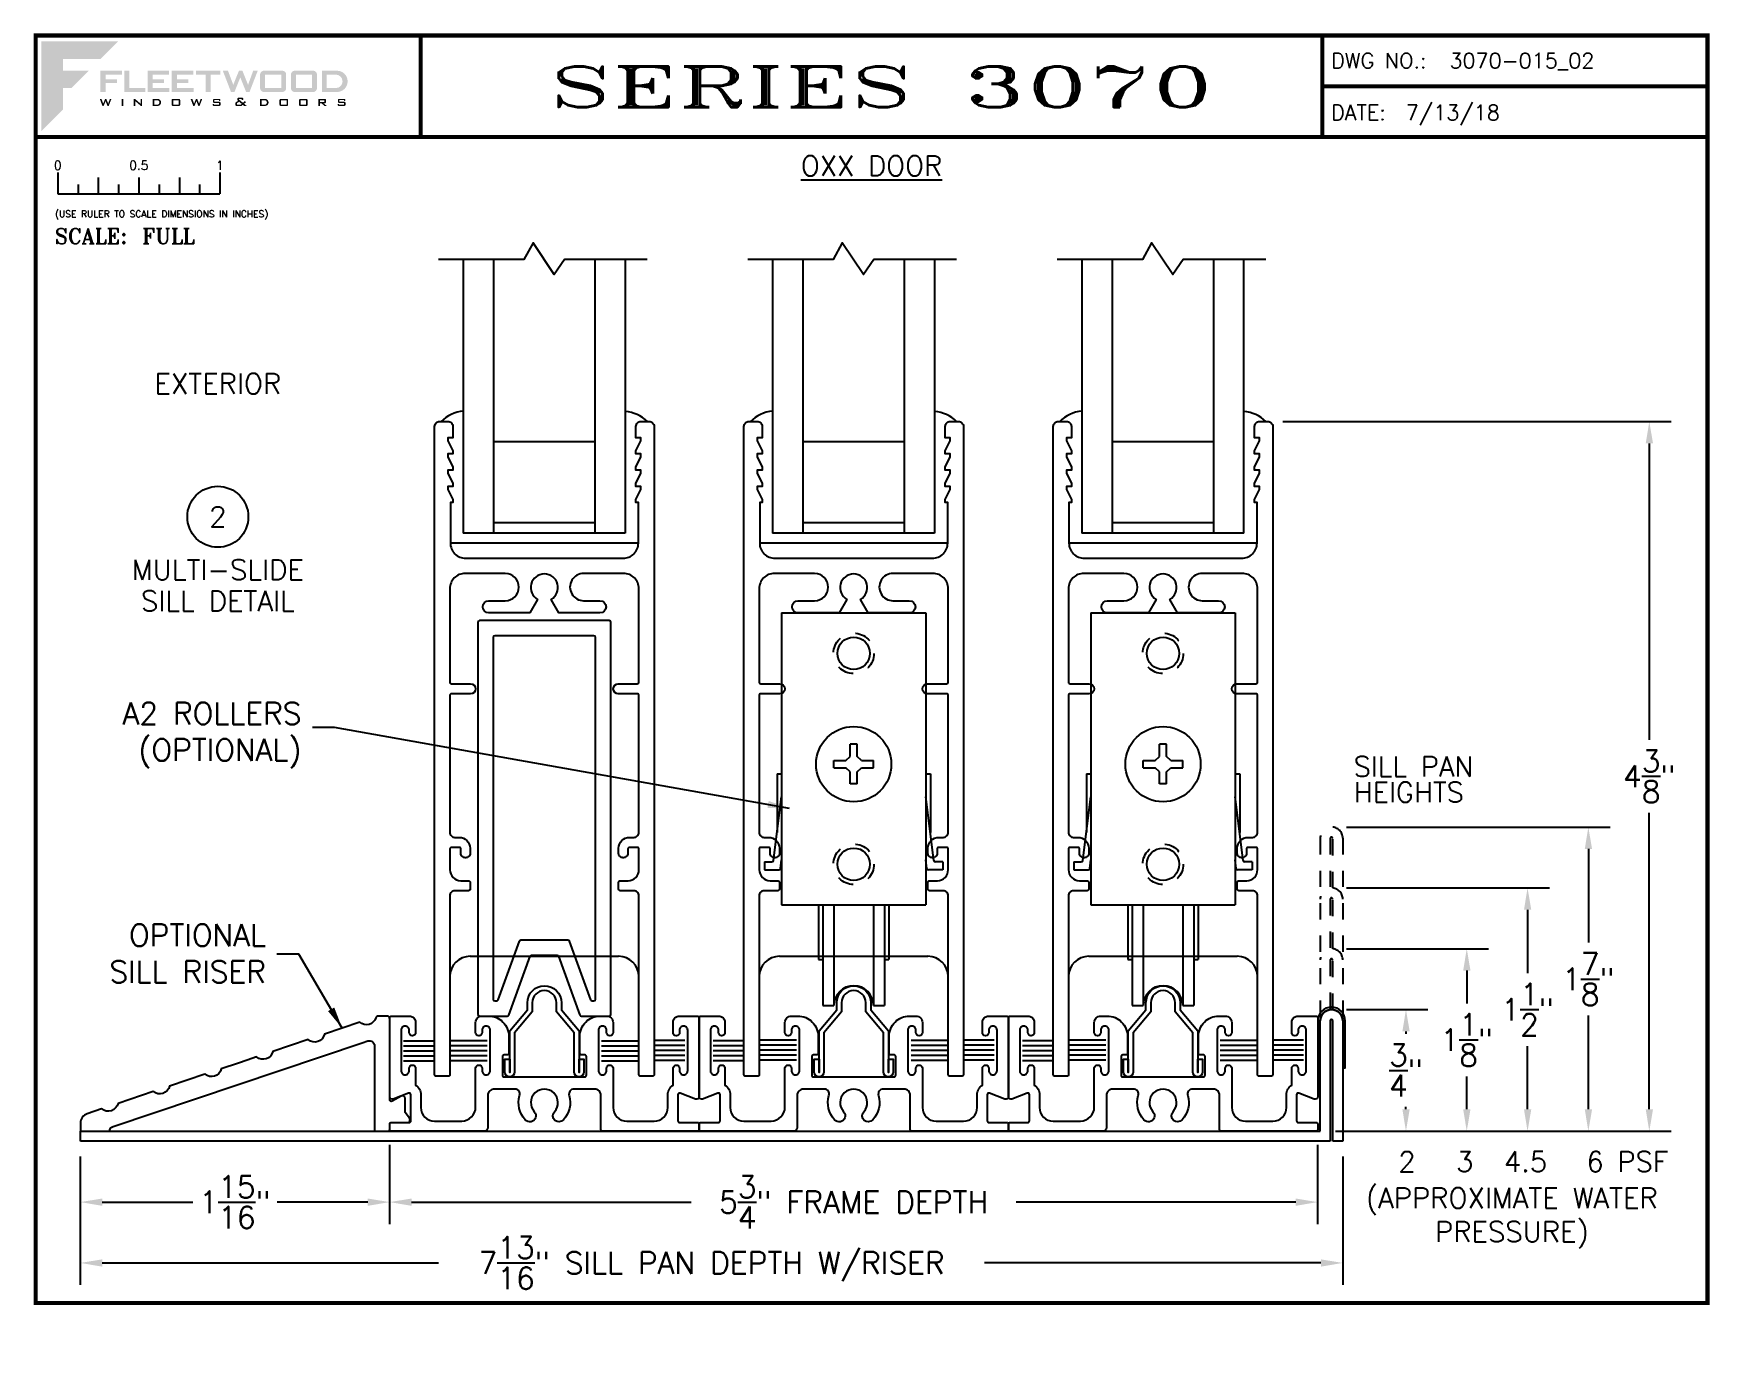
# Paper-space layout 'DETAIL 2' of a CAD drawing. Extents: x 0.1 to 10.5, y -0.2 to 7.9.
# The model-space entities are those that its viewports show. They can reach past a viewport. Long polylines and large blocks are cut down to what shows.
import ezdxf
from ezdxf.enums import TextEntityAlignment as Align

# ---------------------------------------------------------------- set-up
doc = ezdxf.new("R2010")
doc.units = 0
doc.header["$MEASUREMENT"] = 0
doc.linetypes.add('HIDDEN', pattern=[0.075, 0.05, -0.025])
doc.layers.get('0').update_dxf_attribs({"linetype": 'CONTINUOUS'})
doc.layers.get('DEFPOINTS').update_dxf_attribs({"color": 1, "linetype": 'CONTINUOUS'})
for name, color, linetype in [('DIM', 7, 'CONTINUOUS'), ('ELEVATION TEXT', 7, 'CONTINUOUS'), ('FRAME', 1, 'CONTINUOUS'), ('GLASS-VINYL', 7, 'CONTINUOUS'), ('HEM COVER', 4, 'CONTINUOUS'), ('MISC', 7, 'CONTINUOUS'), ('RISER', 7, 'CONTINUOUS'), ('SASH', 5, 'CONTINUOUS'), ('SEAL', 7, 'CONTINUOUS'), ('SILL-PAN', 7, 'CONTINUOUS'), ('TEXT', 7, 'CONTINUOUS'), ('TITLE-BLOCK', 7, 'CONTINUOUS')]:
    doc.layers.add(name, color=color, linetype=linetype)
doc.layers.add('VP', color=40, linetype='CONTINUOUS', plot=False)
doc.layers.get('VP').off()
doc.styles.add('ROMANS', font='romans')
doc.styles.add('ROMANT', font='romant')
doc.styles.add('SIMPLEX-094', font='simplex.shx', dxfattribs={"height": 0.094})
doc.styles.get("Standard").update_dxf_attribs({"font": 'simplex.shx'})
doc.dimstyles.new('FULL SCALE', dxfattribs={"dimscale": 0.75, "dimtxt": 0.18, "dimasz": 0.18, "dimexe": 0.18, "dimexo": 0.125, "dimgap": 0.09, "dimtad": 0, "dimtih": 1, "dimtoh": 1, "dimdec": 4, "dimzin": 0, "dimdsep": 46, "dimlunit": 4, "dimtxsty": 'Standard', "dimcen": 0.09, "dimadec": 0, "dimazin": 0, "dimtfac": 1, "dimtdec": 4, "dimtofl": 0, "dimtmove": 0, "dimatfit": 3, "dimfxl": 0, "dimtolj": 1, "dimtzin": 0, "dimarcsym": 0})

# ---------------------------------------------------------------- blocks, each defined once
blk = doc.blocks.new('*D52')
at = {"layer": 'DEFPOINTS', "color": 0}
for p in [(2.341, 1.162), (0.433, 1.09), (2.341, 0.715)]:
    blk.add_point(p, dxfattribs=at)
at = {"layer": 'MISC', "color": 0, "lineweight": -2}
for p, q in [((2.341, 1.068), (2.341, 0.58)), ((0.433, 0.996), (0.433, 0.58)), ((0.568, 0.715), (1.127, 0.715)), ((2.206, 0.715), (1.648, 0.715))]:
    blk.add_line(p, q, dxfattribs=at)
at = {"layer": 'MISC', "color": 0}
for points in [[(0.568, 0.737), (0.568, 0.692), (0.433, 0.715)], [(2.206, 0.737), (2.206, 0.692), (2.341, 0.715)]]:
    blk.add_solid(points, dxfattribs=at)
at = {"layer": 'MISC', "color": 0, "insert": (1.387, 0.715), "char_height": 0.135, "attachment_point": 5}
blk.add_mtext('\\A1;1{\\H1x;\\S15/16;}"', dxfattribs=at)
blk = doc.blocks.new('*D53')
at = {"layer": 'DEFPOINTS', "color": 0}
for p in [(2.341, 1.162), (8.065, 1.162), (8.065, 0.715)]:
    blk.add_point(p, dxfattribs=at)
at = {"layer": 'MISC', "color": 0, "lineweight": -2}
for p, q in [((2.341, 1.068), (2.341, 0.58)), ((8.065, 1.068), (8.065, 0.58)), ((2.476, 0.715), (4.201, 0.715)), ((7.93, 0.715), (6.206, 0.715))]:
    blk.add_line(p, q, dxfattribs=at)
at = {"layer": 'MISC', "color": 0}
for points in [[(2.476, 0.737), (2.476, 0.692), (2.341, 0.715)], [(7.93, 0.737), (7.93, 0.692), (8.065, 0.715)]]:
    blk.add_solid(points, dxfattribs=at)
at = {"layer": 'MISC', "color": 0, "insert": (5.203, 0.715), "char_height": 0.135, "attachment_point": 5}
blk.add_mtext('\\A1;5{\\H1x;\\S3/4;}" FRAME DEPTH', dxfattribs=at)
blk = doc.blocks.new('*D54')
at = {"layer": 'DEFPOINTS', "color": 0}
for p in [(0.433, 1.09), (8.22, 1.09), (0.433, 0.34)]:
    blk.add_point(p, dxfattribs=at)
at = {"layer": 'MISC', "color": 0, "lineweight": -2}
for p, q in [((0.433, 0.996), (0.433, 0.205)), ((8.22, 0.996), (8.22, 0.205)), ((0.568, 0.34), (2.642, 0.34)), ((8.085, 0.34), (6.011, 0.34))]:
    blk.add_line(p, q, dxfattribs=at)
at = {"layer": 'MISC', "color": 0}
for points in [[(0.568, 0.362), (0.568, 0.317), (0.433, 0.34)], [(8.085, 0.362), (8.085, 0.317), (8.22, 0.34)]]:
    blk.add_solid(points, dxfattribs=at)
at = {"layer": 'MISC', "color": 0, "insert": (4.327, 0.34), "char_height": 0.135, "attachment_point": 5}
blk.add_mtext('\\A1;7{\\H1x;\\S13/16;}" SILL PAN DEPTH W/RISER', dxfattribs=at)
blk = doc.blocks.new('Full')
for p, q in [((0.137, -0.219), (0.137, -0.35)), ((0.262, -0.294), (0.262, -0.35)), ((0.387, -0.249), (0.387, -0.35)), ((0.512, -0.294), (0.512, -0.35)), ((0.637, -0.249), (0.637, -0.35)), ((0.762, -0.294), (0.762, -0.35)), ((0.887, -0.249), (0.887, -0.35)), ((1.012, -0.294), (1.012, -0.35)), ((1.137, -0.219), (1.137, -0.35)), ((0.137, -0.35), (1.137, -0.35))]:
    blk.add_line(p, q)
for s, p in [('0', (0.137, -0.219)), ('0.5', (0.637, -0.219)), ('1', (1.137, -0.219))]:
    blk.add_text(s, height=0.055).set_placement(p, align=Align.BOTTOM_CENTER)
at = {"style": 'ROMANS'}
blk.add_text('(USE RULER TO SCALE DIMENSIONS IN INCHES)', height=0.04115, dxfattribs=at).set_placement((0.12, -0.495))
blk = doc.blocks.new('Fleetwood_Logo_6-10-15')
h = blk.add_hatch(color=154)
h.dxf.hatch_style = 1
h.paths.add_polyline_path([(0.2526, -0.0017), (0.0019, -0.0017), (0.0019, -0.2942), (0.0725, -0.2236), (0.0725, -0.1535), (0.1007, -0.1535), (0.1567, -0.0976), (0.0725, -0.0976), (0.0725, -0.0596), (0.1946, -0.0596)])
h = blk.add_hatch(color=251)
h.dxf.hatch_style = 1
h.paths.add_polyline_path([(0.2487, -0.1256), (0.2112, -0.1256), (0.2112, -0.1102), (0.2647, -0.1102), (0.2647, -0.0976), (0.1946, -0.0976), (0.1946, -0.1667), (0.2112, -0.1667), (0.2112, -0.1377), (0.2487, -0.1377)])
h = blk.add_hatch(color=251)
h.dxf.hatch_style = 1
h.paths.add_polyline_path([(0.2886, -0.0976), (0.272, -0.0976), (0.272, -0.1667), (0.3401, -0.1667), (0.3401, -0.1535), (0.2886, -0.1535)])
h = blk.add_hatch(color=251)
h.dxf.hatch_style = 1
h.paths.add_polyline_path([(0.4175, -0.0976), (0.3474, -0.0976), (0.3474, -0.1667), (0.4185, -0.1667), (0.4185, -0.1534), (0.364, -0.1534), (0.364, -0.1377), (0.4015, -0.1377), (0.4015, -0.1256), (0.364, -0.1256), (0.364, -0.1102), (0.4175, -0.1102)])
h = blk.add_hatch(color=251)
h.dxf.hatch_style = 1
h.paths.add_polyline_path([(0.4965, -0.0976), (0.4264, -0.0976), (0.4264, -0.1667), (0.4975, -0.1667), (0.4975, -0.1534), (0.443, -0.1534), (0.443, -0.1377), (0.4804, -0.1377), (0.4804, -0.1256), (0.443, -0.1256), (0.443, -0.1102), (0.4965, -0.1102)])
h = blk.add_hatch(color=251)
h.dxf.hatch_style = 1
h.paths.add_polyline_path([(0.5842, -0.0976), (0.5054, -0.0976), (0.5054, -0.1102), (0.5365, -0.1102), (0.5365, -0.1667), (0.5531, -0.1667), (0.5531, -0.1102), (0.5842, -0.1102)])
h = blk.add_hatch(color=251)
h.dxf.hatch_style = 1
h.paths.add_polyline_path([(0.6089, -0.0976), (0.5921, -0.0976), (0.6188, -0.1667), (0.63, -0.1667), (0.6489, -0.1192), (0.6679, -0.1667), (0.6789, -0.1667), (0.7056, -0.0976), (0.6908, -0.0976), (0.6742, -0.1433), (0.6558, -0.0976), (0.6446, -0.0976), (0.6261, -0.1433)])
h = blk.add_hatch(color=251)
h.dxf.hatch_style = 1
h.paths.add_polyline_path([(0.7853, -0.0976), (0.726, -0.0976, 0.414214), (0.7133, -0.1102), (0.7133, -0.154, 0.414214), (0.726, -0.1667), (0.7853, -0.1667, 0.414214), (0.798, -0.154), (0.798, -0.1102, 0.414214)])
h.paths.add_polyline_path([(0.7819, -0.1102), (0.7819, -0.154), (0.7294, -0.154), (0.7294, -0.1102)], flags=16)
h = blk.add_hatch(color=251)
h.dxf.hatch_style = 1
h.paths.add_polyline_path([(0.8856, -0.0976), (0.8262, -0.0976, 0.414214), (0.8136, -0.1102), (0.8136, -0.154, 0.414214), (0.8262, -0.1667), (0.8856, -0.1667, 0.414214), (0.8982, -0.154), (0.8982, -0.1102, 0.414214)])
h.paths.add_polyline_path([(0.8822, -0.1102), (0.8822, -0.154), (0.8296, -0.154), (0.8296, -0.1102)], flags=16)
h = blk.add_hatch(color=251)
h.dxf.hatch_style = 1
h.paths.add_polyline_path([(0.9632, -0.0976), (0.914, -0.0976), (0.914, -0.1667), (0.9632, -0.1667, 1)])
h.paths.add_polyline_path([(0.9301, -0.1102), (0.9593, -0.1102, -1), (0.9593, -0.154), (0.9301, -0.154)], flags=16)
h = blk.add_hatch(color=7)
h.dxf.hatch_style = 1
h.paths.add_polyline_path([(0.2301, -0.1891), (0.2251, -0.1891), (0.2196, -0.2043), (0.2134, -0.1891), (0.2097, -0.1891), (0.2035, -0.2043), (0.1978, -0.1891), (0.1922, -0.1891), (0.2011, -0.2121), (0.2048, -0.2121), (0.2112, -0.1963), (0.2175, -0.2121), (0.2212, -0.2121)])
h = blk.add_hatch(color=7)
h.dxf.hatch_style = 1
h.paths.add_polyline_path([(0.2691, -0.1891), (0.2637, -0.1891), (0.2637, -0.2118), (0.2637, -0.2121), (0.2691, -0.2121)])
h = blk.add_hatch(color=7)
h.dxf.hatch_style = 1
h.paths.add_polyline_path([(0.3077, -0.1964), (0.3259, -0.2121), (0.3298, -0.2121), (0.3298, -0.1891), (0.325, -0.1891), (0.325, -0.2047), (0.3067, -0.1891), (0.3029, -0.1891), (0.3029, -0.2121), (0.3077, -0.2121)])
h = blk.add_hatch(color=7)
h.dxf.hatch_style = 1
h.paths.add_polyline_path([(0.3801, -0.1891), (0.3637, -0.1891), (0.3637, -0.2121), (0.3801, -0.2121, 1)])
h.paths.add_polyline_path([(0.3691, -0.2079), (0.3691, -0.1933), (0.3788, -0.1933, -1), (0.3788, -0.2079)], flags=16)
h = blk.add_hatch(color=7)
h.dxf.hatch_style = 1
h.paths.add_polyline_path([(0.4537, -0.2079), (0.4537, -0.1933, 0.414214), (0.4495, -0.1891), (0.4297, -0.1891, 0.414214), (0.4255, -0.1933), (0.4255, -0.2079, 0.414214), (0.4297, -0.2121), (0.4495, -0.2121, 0.414214)])
h.paths.add_polyline_path([(0.4308, -0.2079), (0.4308, -0.1933), (0.4484, -0.1933), (0.4484, -0.2079)], flags=16)
h = blk.add_hatch(color=7)
h.dxf.hatch_style = 1
h.paths.add_polyline_path([(0.5253, -0.1891), (0.5203, -0.1891), (0.5148, -0.2043), (0.5087, -0.1891), (0.5049, -0.1891), (0.4988, -0.2043), (0.493, -0.1891), (0.4874, -0.1891), (0.4963, -0.2121), (0.5001, -0.2121), (0.5064, -0.1963), (0.5127, -0.2121), (0.5164, -0.2121)])
h = blk.add_hatch(color=7)
h.dxf.hatch_style = 1
h.paths.add_polyline_path([(0.5801, -0.1891), (0.5643, -0.1891, 0.414214), (0.56, -0.1933), (0.56, -0.1981, 0.414214), (0.5643, -0.2024), (0.58, -0.2024), (0.58, -0.2078), (0.5637, -0.2078), (0.5637, -0.2052), (0.5591, -0.2062), (0.5591, -0.2078, 0.414214), (0.5634, -0.2121), (0.5805, -0.2121, 0.414214), (0.5848, -0.2078), (0.5848, -0.2024, 0.414214), (0.5805, -0.1982), (0.5648, -0.1982), (0.5648, -0.193), (0.5798, -0.193), (0.5798, -0.1958), (0.5843, -0.1948), (0.5843, -0.1933, 0.414214)])
h = blk.add_hatch(color=7)
h.dxf.hatch_style = 1
h.paths.add_polyline_path([(0.645, -0.1913, -0.222262), (0.6447, -0.1906), (0.6447, -0.1892), (0.6535, -0.1892), (0.6535, -0.193), (0.6587, -0.1918), (0.6587, -0.189, 0.414214), (0.6544, -0.1847), (0.6437, -0.1847, 0.414214), (0.6394, -0.189), (0.6394, -0.1922, 0.222262), (0.6407, -0.1948), (0.6415, -0.1955), (0.6345, -0.1998, 0.260684), (0.6329, -0.2027), (0.6329, -0.2078, 0.414214), (0.6372, -0.2121), (0.6514, -0.2121, 0.17577), (0.6536, -0.2113), (0.657, -0.2085), (0.6614, -0.2121), (0.6699, -0.2121), (0.6613, -0.2049), (0.6676, -0.1997), (0.6637, -0.1964), (0.6574, -0.2017)])
h.paths.add_polyline_path([(0.6532, -0.2052), (0.6509, -0.2072, -0.17577), (0.6502, -0.2074), (0.6382, -0.2074), (0.6382, -0.2033, -0.260684), (0.6387, -0.2025), (0.6451, -0.1985)], flags=16)
h = blk.add_hatch(color=7)
h.dxf.hatch_style = 1
h.paths.add_polyline_path([(0.7294, -0.1891), (0.713, -0.1891), (0.713, -0.2121), (0.7294, -0.2121, 1)])
h.paths.add_polyline_path([(0.7184, -0.2079), (0.7184, -0.1933), (0.7281, -0.1933, -1), (0.7281, -0.2079)], flags=16)
h = blk.add_hatch(color=7)
h.dxf.hatch_style = 1
h.paths.add_polyline_path([(0.8045, -0.2079), (0.8045, -0.1933, 0.414214), (0.8003, -0.1891), (0.7805, -0.1891, 0.414214), (0.7763, -0.1933), (0.7763, -0.2079, 0.414214), (0.7805, -0.2121), (0.8003, -0.2121, 0.414214)])
h.paths.add_polyline_path([(0.7816, -0.2079), (0.7816, -0.1933), (0.7992, -0.1933), (0.7992, -0.2079)], flags=16)
h = blk.add_hatch(color=7)
h.dxf.hatch_style = 1
h.paths.add_polyline_path([(0.8678, -0.2079), (0.8678, -0.1933, 0.414214), (0.8636, -0.1891), (0.8438, -0.1891, 0.414214), (0.8396, -0.1933), (0.8396, -0.2079, 0.414214), (0.8438, -0.2121), (0.8636, -0.2121, 0.414214)])
h.paths.add_polyline_path([(0.8449, -0.2079), (0.8449, -0.1933), (0.8624, -0.1933), (0.8624, -0.2079)], flags=16)
h = blk.add_hatch(color=7)
h.dxf.hatch_style = 1
h.paths.add_polyline_path([(0.9277, -0.1993), (0.9277, -0.1933, 0.414214), (0.9235, -0.1891), (0.9028, -0.1891), (0.9028, -0.2121), (0.9082, -0.2121), (0.9082, -0.2035), (0.9131, -0.2035), (0.9224, -0.2121), (0.9303, -0.2121), (0.9197, -0.2035), (0.9235, -0.2035, 0.414214)])
h.paths.add_polyline_path([(0.9082, -0.1993), (0.9082, -0.1933), (0.9214, -0.1933, -0.414214), (0.9224, -0.1943), (0.9224, -0.1983, -0.414214), (0.9214, -0.1993)], flags=16)
h = blk.add_hatch(color=7)
h.dxf.hatch_style = 1
h.paths.add_polyline_path([(0.9867, -0.1982), (0.971, -0.1982), (0.971, -0.193), (0.9859, -0.193), (0.9859, -0.1958), (0.9905, -0.1948), (0.9905, -0.1933, 0.414214), (0.9863, -0.1891), (0.9705, -0.1891, 0.414214), (0.9662, -0.1933), (0.9662, -0.1981, 0.414214), (0.9705, -0.2024), (0.9862, -0.2024), (0.9862, -0.2078), (0.9699, -0.2078), (0.9699, -0.2052), (0.9653, -0.2062), (0.9653, -0.2078, 0.414214), (0.9696, -0.2121), (0.9867, -0.2121, 0.414214), (0.991, -0.2078), (0.991, -0.2024, 0.414214)])
blk = doc.blocks.new('A-SIZE_L')
for p, q in [((8.095, 7.907), (8.095, 7.282)), ((8.095, 7.594), (10.47, 7.594)), ((0.157, 7.282), (10.47, 7.282))]:
    blk.add_line(p, q)
at = {"const_width": 0.025}
for points in [[(0.157, 7.907), (10.47, 7.907), (10.47, 0.093), (0.157, 0.093), (0.157, 7.907)], [(2.532, 7.907), (2.532, 7.282)], [(8.095, 7.907), (8.095, 7.282)], [(8.095, 7.594), (10.47, 7.594)], [(0.157, 7.282), (10.47, 7.282)]]:
    blk.add_lwpolyline(points, dxfattribs=at)
at = {"xscale": 1.898091133004928, "yscale": 1.898091133004928, "zscale": 1.898091133004928}
blk.add_blockref('Fleetwood_Logo_6-10-15', (0.188, 7.875), dxfattribs=at)
for s, style, p in [('DWG NO.:', 'SIMPLEX-094', (8.149, 7.705)), ('DATE:', 'SIMPLEX-094', (8.148, 7.385)), ('SCALE:', 'ROMANT', (0.276, 6.623))]:
    blk.add_text(s, height=0.094, dxfattribs=dict(style=style)).set_placement(p)
for tag, p, style in [('DWG_NO', (8.878, 7.705), 'SIMPLEX-094'), ('DATE', (8.609, 7.385), 'SIMPLEX-094'), ('SCALE', (0.814, 6.623), 'ROMANT')]:
    blk.add_attdef(tag, p, '', height=0.094, dxfattribs=dict(style=style))
for tag, height, style, width, p, p2 in [('DWG_NO', 0.094, 'SIMPLEX-094', 2.60233, (8.876, 7.704), (10.367, 7.704)), ('PRODUCT', 0.25, 'ROMANT', 2.260212, (3.282, 7.465), (7.345, 7.465))]:
    blk.add_attdef(tag, text='', height=height, dxfattribs=dict(style=style, width=width)).set_placement(p, p2, align=Align.FIT)
blk = doc.blocks.new('*D123')
at = {"color": 0, "lineweight": -2}
for p, q in [((7.851, 5.527), (10.246, 5.527)), ((10.111, 5.392), (10.111, 3.565)), ((10.111, 1.287), (10.111, 3.115)), ((8.175, 1.152), (10.246, 1.152))]:
    blk.add_line(p, q, dxfattribs=at)
at = {"color": 0}
for points in [[(10.089, 5.392), (10.134, 5.392), (10.111, 5.527)], [(10.089, 1.287), (10.134, 1.287), (10.111, 1.152)]]:
    blk.add_solid(points, dxfattribs=at)
at = {"layer": 'DEFPOINTS', "color": 0}
for p in [(7.757, 5.527), (8.081, 1.152), (10.111, 1.152)]:
    blk.add_point(p, dxfattribs=at)
at = {"color": 0, "insert": (10.111, 3.34), "char_height": 0.135, "attachment_point": 5}
blk.add_mtext('\\A1;4{\\H1x;\\S3/8;}"', dxfattribs=at)
blk = doc.blocks.new('*D124')
at = {"color": 0, "lineweight": -2}
for p, q in [((8.244, 3.027), (9.87, 3.027)), ((9.735, 2.892), (9.735, 2.315)), ((9.735, 1.287), (9.735, 1.865)), ((8.175, 1.152), (9.87, 1.152))]:
    blk.add_line(p, q, dxfattribs=at)
at = {"color": 0}
for points in [[(9.713, 2.892), (9.758, 2.892), (9.735, 3.027)], [(9.713, 1.287), (9.758, 1.287), (9.735, 1.152)]]:
    blk.add_solid(points, dxfattribs=at)
at = {"layer": 'DEFPOINTS', "color": 0}
for p in [(8.151, 3.027), (9.735, 3.027), (8.081, 1.152)]:
    blk.add_point(p, dxfattribs=at)
at = {"color": 0, "insert": (9.735, 2.09), "char_height": 0.135, "attachment_point": 5}
blk.add_mtext('\\A1;1{\\H1.000000x;\\S7/8;}"', dxfattribs=at)
blk = doc.blocks.new('*D125')
at = {"color": 0, "lineweight": -2}
for p, q in [((8.244, 2.277), (9.12, 2.277)), ((8.985, 2.142), (8.985, 1.94)), ((8.985, 1.287), (8.985, 1.49)), ((8.175, 1.152), (9.12, 1.152))]:
    blk.add_line(p, q, dxfattribs=at)
at = {"color": 0}
for points in [[(8.963, 2.142), (9.008, 2.142), (8.985, 2.277)], [(8.963, 1.287), (9.008, 1.287), (8.985, 1.152)]]:
    blk.add_solid(points, dxfattribs=at)
at = {"layer": 'DEFPOINTS', "color": 0}
for p in [(8.151, 2.277), (8.985, 2.277), (8.081, 1.152)]:
    blk.add_point(p, dxfattribs=at)
at = {"color": 0, "insert": (8.985, 1.715), "char_height": 0.135, "attachment_point": 5}
blk.add_mtext('\\A1;1{\\H1.000000x;\\S1/8;}"', dxfattribs=at)
blk = doc.blocks.new('*D126')
at = {"color": 0, "lineweight": -2}
for p, q in [((8.244, 2.652), (9.495, 2.652)), ((9.36, 2.517), (9.36, 2.127)), ((9.36, 1.287), (9.36, 1.677)), ((8.175, 1.152), (9.495, 1.152))]:
    blk.add_line(p, q, dxfattribs=at)
at = {"color": 0}
for points in [[(9.338, 2.517), (9.383, 2.517), (9.36, 2.652)], [(9.338, 1.287), (9.383, 1.287), (9.36, 1.152)]]:
    blk.add_solid(points, dxfattribs=at)
at = {"layer": 'DEFPOINTS', "color": 0}
for p in [(8.151, 2.652), (9.36, 2.652), (8.081, 1.152)]:
    blk.add_point(p, dxfattribs=at)
at = {"color": 0, "insert": (9.36, 1.902), "char_height": 0.135, "attachment_point": 5}
blk.add_mtext('\\A1;1{\\H1.000000x;\\S1/2;}"', dxfattribs=at)
blk = doc.blocks.new('*D127')
at = {"color": 0, "lineweight": -2}
for p, q in [((8.244, 1.902), (8.745, 1.902)), ((8.61, 1.767), (8.61, 1.752)), ((8.61, 1.287), (8.61, 1.302)), ((8.175, 1.152), (8.745, 1.152))]:
    blk.add_line(p, q, dxfattribs=at)
at = {"color": 0}
for points in [[(8.588, 1.767), (8.633, 1.767), (8.61, 1.902)], [(8.588, 1.287), (8.633, 1.287), (8.61, 1.152)]]:
    blk.add_solid(points, dxfattribs=at)
at = {"layer": 'DEFPOINTS', "color": 0}
for p in [(8.151, 1.902), (8.081, 1.152), (8.61, 1.152)]:
    blk.add_point(p, dxfattribs=at)
at = {"color": 0, "insert": (8.61, 1.527), "char_height": 0.135, "attachment_point": 5}
blk.add_mtext('\\A1;{\\H1.000000x;\\S3/4;}"', dxfattribs=at)
blk = doc.blocks.new('sectball')
blk.add_circle((0, 0), 0.125)
blk.add_attdef('NO', text='', height=0.062).set_placement((0, 0), align=Align.MIDDLE_CENTER)
for tag, p in [('LINE1', (0, -0.2588)), ('LINE2', (0, -0.3864)), ('LINE3', (0, -0.5214))]:
    blk.add_attdef(tag, text='', height=0.078).set_placement(p, align=Align.CENTER)
blk = doc.blocks.new('FW1020 STD SILL')
blk.add_lwpolyline([(0.075, 0.457, 1), (-0.075, 0.457), (-0.075, 0.402), (-0.184, 0.272), (-0.184, 0.03, -1), (-0.244, 0.03), (-0.244, 0.109), (-0.214, 0.109), (-0.214, 0.027), (-0.214, 0.283), (-0.105, 0.413), (-0.105, 0.457, -1), (0.105, 0.457), (0.105, 0.413), (0.214, 0.283), (0.214, 0.027), (0.214, 0.109), (0.244, 0.109), (0.244, 0.03, -1), (0.184, 0.03), (0.184, 0.272), (0.075, 0.402)], format="xyb", close=True)
blk = doc.blocks.new('3741 SINGLE TRACK SILL')
blk.add_lwpolyline([(0.518, 0), (0.364, 0, -0.414214), (0.354, 0.01), (0.354, 0.22, 0.414214), (0.314, 0.26), (0.255, 0.26), (0.187, 0.26, 0.499657), (0.158, 0.22, -0.259642), (0.123, 0.07, -1), (0.067, 0.12, 2.247229), (-0.057, 0.12, -1), (-0.113, 0.07, -0.259642), (-0.148, 0.22, 0.499657), (-0.177, 0.26), (-0.254, 0.26), (-0.304, 0.26, 0.414214), (-0.344, 0.22), (-0.344, 0.02, -0.414214), (-0.364, 0), (-0.513, 0), (-0.584, 0), (-0.939, 0, -0.414214), (-0.949, 0.01), (-0.949, 0.044, -0.414214), (-0.939, 0.054), (-0.829, 0.054, 0.414214), (-0.819, 0.064), (-0.819, 0.225, 0.528549), (-0.833, 0.235), (-0.927, 0.198, -0.528549), (-0.949, 0.212), (-0.949, 0.302), (-0.949, 0.7, -0.414214), (-0.939, 0.71), (-0.829, 0.71, -0.414214), (-0.789, 0.67), (-0.789, 0.608, -0.414214), (-0.809, 0.588), (-0.81, 0.588, -0.414214), (-0.829, 0.608), (-0.829, 0.624, 0.414214), (-0.854, 0.648), (-0.855, 0.648, 0.414214), (-0.879, 0.624), (-0.879, 0.373, 0.414214), (-0.855, 0.348), (-0.854, 0.348, 0.414214), (-0.829, 0.373), (-0.829, 0.389, -0.414214), (-0.81, 0.408), (-0.809, 0.408, -0.414214), (-0.789, 0.388), (-0.789, 0.285, -0.250492), (-0.757, 0.225), (-0.757, 0.147, 0.414214), (-0.672, 0.062), (-0.58, 0.062), (-0.504, 0.062, 0.406851), (-0.419, 0.15), (-0.419, 0.334), (-0.419, 0.388, -0.414214), (-0.399, 0.408), (-0.398, 0.408, -0.414214), (-0.379, 0.389), (-0.379, 0.373, 0.414214), (-0.355, 0.348), (-0.354, 0.348, 0.414214), (-0.329, 0.373), (-0.329, 0.624, 0.414214), (-0.354, 0.648), (-0.355, 0.648, 0.414214), (-0.379, 0.624), (-0.379, 0.608, -0.414214), (-0.398, 0.588), (-0.399, 0.588, -0.414214), (-0.419, 0.608), (-0.419, 0.67, -0.414214), (-0.379, 0.71), (-0.356, 0.71), (-0.339, 0.71, -0.414214), (-0.214, 0.585), (-0.214, 0.48, -0.414214), (-0.224, 0.47), (-0.244, 0.47, 0.414214), (-0.254, 0.46), (-0.254, 0.345, 0.414214), (-0.244, 0.335), (0.254, 0.335, 0.414214), (0.264, 0.345), (0.264, 0.46, 0.414214), (0.254, 0.47), (0.234, 0.47, -0.414214), (0.224, 0.48), (0.224, 0.585, -0.414214), (0.349, 0.71), (0.356, 0.71), (0.389, 0.71, -0.414214), (0.429, 0.67), (0.429, 0.608, -0.414214), (0.409, 0.588), (0.408, 0.588, -0.414214), (0.389, 0.608), (0.389, 0.624, 0.414214), (0.364, 0.648), (0.363, 0.648, 0.414214), (0.339, 0.624), (0.339, 0.373, 0.414214), (0.363, 0.348), (0.364, 0.348, 0.414214), (0.389, 0.373), (0.389, 0.389, -0.414214), (0.408, 0.408), (0.409, 0.408, -0.414214), (0.429, 0.388), (0.429, 0.334), (0.429, 0.147, 0.414214), (0.514, 0.062), (0.584, 0.062), (0.682, 0.062, 0.414214), (0.767, 0.147), (0.767, 0.225, -0.250492), (0.799, 0.285), (0.799, 0.388, -0.414214), (0.819, 0.408), (0.819, 0.408, -0.414214), (0.839, 0.389), (0.839, 0.373, 0.414214), (0.863, 0.348), (0.864, 0.348, 0.414214), (0.889, 0.373), (0.889, 0.624, 0.414214), (0.864, 0.648), (0.863, 0.648, 0.414214), (0.839, 0.624), (0.839, 0.608, -0.414214), (0.819, 0.588), (0.818, 0.588, -0.414214), (0.799, 0.608), (0.799, 0.67, -0.414214), (0.839, 0.71), (0.949, 0.71, -0.414214), (0.959, 0.7), (0.959, 0.302), (0.959, 0.212, -0.528549), (0.937, 0.198), (0.843, 0.235, 0.528549), (0.829, 0.225), (0.829, 0.064, 0.414214), (0.839, 0.054), (0.949, 0.054, -0.414214), (0.959, 0.044), (0.959, 0.01, -0.414214), (0.949, 0), (0.614, 0)], format="xyb", close=True)
blk = doc.blocks.new('3752 RISER')
at = {"color": 1}
blk.add_lwpolyline([(0.122, -0.364), (0.095, -0.328), (0.095, -0.241, 0.57735), (0.071, -0.227), (0.015, -0.259, -0.57735), (0, -0.25), (0, 0.25, 0.414214), (-0.016, 0.266), (-0.07, 0.266, 0.321849), (-0.085, 0.255, -0.530341), (-0.184, 0.228), (-0.402, 0.155, -0.564933), (-0.503, 0.121), (-0.721, 0.048, -0.564933), (-0.821, 0.014), (-0.88, -0.005), (-0.933, -0.023), (-1.039, -0.059, -0.564933), (-1.14, -0.092), (-1.358, -0.165, -0.564933), (-1.459, -0.199), (-1.676, -0.272, -0.564933), (-1.777, -0.306), (-1.866, -0.336, 0.322343), (-1.908, -0.394), (-1.908, -0.444), (-1.727, -0.444, -0.324941), (-1.706, -0.414), (-0.17, 0.101), (-0.135, 0.113, -0.512467), (-0.094, 0.083), (-0.094, -0.386), (-0.094, -0.434, 0.414214), (-0.084, -0.444), (-0.01, -0.444, 0.414214), (0, -0.434), (0, -0.4, -0.414214), (0.01, -0.39), (0.109, -0.39, 0.614986)], format="xyb", close=True, dxfattribs=at)
blk = doc.blocks.new('3709 B-RAIL')
blk.add_line((-0.458, -2.273), (0.458, -2.273))
blk.add_lwpolyline([(0.489, 0.087), (0.242, 0.087, 1.000001), (0.242, -0.081), (0.343, -0.081, -1), (0.343, -0.156), (0.09, -0.156), (0.042, -0.073, 0.767327), (0, 0.084, 0.767327), (-0.042, -0.073), (-0.09, -0.156), (-0.342, -0.156, -1), (-0.342, -0.081), (-0.241, -0.081, 0.999999), (-0.241, 0.087), (-0.489, 0.087, 0.414214), (-0.583, -0.007), (-0.583, -0.583, 0.414214), (-0.573, -0.593), (-0.456, -0.593, -1), (-0.456, -0.655), (-0.573, -0.655, 0.414214), (-0.583, -0.665), (-0.583, -1.441), (-0.583, -1.485), (-0.583, -1.509, 0.414214), (-0.552, -1.54), (-0.525, -1.54, -0.414214), (-0.458, -1.607), (-0.458, -1.639, -0.414214), (-0.484, -1.665), (-0.489, -1.665, -0.414214), (-0.515, -1.639), (-0.515, -1.612, 0.414214), (-0.525, -1.602), (-0.573, -1.602, 0.414214), (-0.583, -1.612), (-0.583, -1.74, 0.414214), (-0.516, -1.807), (-0.477, -1.807), (-0.468, -1.807, -0.414214), (-0.458, -1.817), (-0.458, -1.859, -0.414214), (-0.468, -1.869), (-0.552, -1.869, 0.414214), (-0.583, -1.9), (-0.583, -1.917), (-0.583, -1.967), (-0.583, -3.003, -0.414214), (-0.593, -3.013), (-0.667, -3.013, -0.414214), (-0.677, -3.003), (-0.677, 0.993, -0.414214), (-0.646, 1.024), (-0.595, 1.024, -0.414214), (-0.565, 0.994), (-0.565, 0.924), (-0.595, 0.924), (-0.595, 0.904), (-0.565, 0.844), (-0.565, 0.824), (-0.595, 0.824), (-0.595, 0.804), (-0.565, 0.744), (-0.565, 0.724), (-0.595, 0.724), (-0.595, 0.704), (-0.565, 0.644), (-0.565, 0.624), (-0.595, 0.624), (-0.595, 0.604), (-0.565, 0.544), (-0.565, 0.524), (-0.58, 0.524), (-0.58, 0.275, 0.414214), (-0.486, 0.181), (0, 0.181), (0.486, 0.181, 0.414214), (0.58, 0.275), (0.58, 0.524), (0.565, 0.524), (0.565, 0.544), (0.595, 0.604), (0.595, 0.624), (0.565, 0.624), (0.565, 0.644), (0.595, 0.704), (0.595, 0.724), (0.565, 0.724), (0.565, 0.744), (0.595, 0.804), (0.595, 0.824), (0.565, 0.824), (0.565, 0.844), (0.595, 0.904), (0.595, 0.924), (0.565, 0.924), (0.565, 0.994, -0.414214), (0.595, 1.024), (0.646, 1.024, -0.414214), (0.677, 0.993), (0.677, -3.003, -0.414214), (0.667, -3.013), (0.593, -3.013, -0.414214), (0.583, -3.003), (0.583, -1.9, 0.414214), (0.552, -1.869), (0.468, -1.869, -0.414214), (0.458, -1.859), (0.458, -1.817, -0.414214), (0.468, -1.807), (0.477, -1.807), (0.516, -1.807, 0.414214), (0.583, -1.74), (0.583, -1.612, 0.414214), (0.573, -1.602), (0.525, -1.602, 0.414214), (0.515, -1.612), (0.515, -1.639, -0.414214), (0.489, -1.665), (0.484, -1.665, -0.414214), (0.458, -1.639), (0.458, -1.607, -0.414214), (0.525, -1.54), (0.552, -1.54, 0.414214), (0.583, -1.509), (0.583, -0.665, 0.414214), (0.573, -0.655), (0.456, -0.655, -1), (0.456, -0.593), (0.573, -0.593, 0.414214), (0.583, -0.583), (0.583, -0.007, 0.414214)], format="xyb", close=True)
for centre, start, end in [((-0.458, -2.398), 90, 180), ((0.458, -2.398), 0, 90)]:
    blk.add_arc(centre, 0.125, start, end)
blk = doc.blocks.new('STD ROLLER(1070SERIES)_FW-1040')
for p, q in [((-0.445, 2.299), (-0.445, 0.499)), ((-0.445, 2.299), (0.445, 2.299)), ((0.445, 2.299), (0.445, 0.499)), ((-0.022, 1.414), (-0.022, 1.489)), ((0.022, 1.489), (-0.022, 1.489)), ((0.022, 1.414), (0.022, 1.489)), ((-0.123, 1.389), (-0.048, 1.389)), ((-0.123, 1.344), (-0.123, 1.389)), ((-0.048, 1.389), (-0.022, 1.414)), ((0.048, 1.389), (0.022, 1.414)), ((0.048, 1.389), (0.123, 1.389)), ((0.123, 1.344), (0.123, 1.389)), ((-0.472, 1.306), (-0.472, 0.944)), ((-0.123, 1.344), (-0.048, 1.344)), ((-0.022, 1.318), (-0.048, 1.344)), ((-0.022, 1.244), (-0.022, 1.318)), ((0.022, 1.244), (-0.022, 1.244)), ((0.022, 1.318), (0.048, 1.344)), ((0.022, 1.244), (0.022, 1.318)), ((0.048, 1.344), (0.123, 1.344)), ((0.473, 1.306), (0.473, 0.944)), ((-0.494, 0.772), (-0.445, 1.164)), ((0.494, 0.772), (0.445, 1.164)), ((-0.55, 0.764), (-0.55, 0.714)), ((-0.55, 0.764), (-0.504, 0.764)), ((-0.452, 0.722), (-0.445, 0.777)), ((0.452, 0.722), (0.445, 0.777)), ((0.55, 0.764), (0.504, 0.764)), ((0.55, 0.764), (0.55, 0.714)), ((-0.55, 0.714), (-0.462, 0.714)), ((0.55, 0.714), (0.462, 0.714)), ((-0.445, 0.499), (0.445, 0.499)), ((-0.217, 0.499), (-0.217, 0.162)), ((-0.19, 0.499), (-0.19, -0.122)), ((-0.122, 0.499), (-0.122, -0.122)), ((0.122, 0.499), (0.122, -0.122)), ((0.19, 0.499), (0.19, -0.122)), ((0.217, 0.499), (0.217, 0.162)), ((-0.217, 0.162), (-0.19, 0.162)), ((0.19, 0.162), (0.217, 0.162)), ((-0.19, -0.122), (-0.122, -0.122)), ((0.122, -0.122), (0.19, -0.122))]:
    blk.add_line(p, q)
at = {"color": 7}
for p, q in [((-0.472, 1.306), (-0.445, 1.306)), ((0.445, 1.306), (0.473, 1.306))]:
    blk.add_line(p, q, dxfattribs=at)
at = {"linetype": 'HIDDEN'}
for centre in [(0, 2.049), (0, 0.749)]:
    blk.add_circle(centre, 0.125, dxfattribs=at)
for centre, radius in [((0, 2.049), 0.1), ((0, 1.366), 0.232), ((0, 0.749), 0.1)]:
    blk.add_circle(centre, radius)
for centre, radius, start, end in [((-0.504, 0.774), 0.01, 270, 352.875), ((0.504, 0.774), 0.01, 187.125, 270), ((-0.462, 0.724), 0.01, 270, 352.875), ((0.462, 0.724), 0.01, 187.125, 270), ((0, -0.122), 0.122, 0, 180)]:
    blk.add_arc(centre, radius, start, end)

msp = doc.modelspace()

# ---------------------------------------------------------------- linework, layer by layer
at = {"layer": 'GLASS-VINYL'}
for p, q in [((-5.99685, 15.48477), (-5.99685, 13.7994)), ((-5.80935, 15.48477), (-5.80935, 13.7994)), ((-5.18435, 15.48477), (-5.18435, 13.7994)), ((-4.99685, 15.48477), (-4.99685, 13.7994)), ((-4.08885, 15.48477), (-4.08885, 13.7994)), ((-3.90135, 15.48477), (-3.90135, 13.7994)), ((-3.27635, 15.48477), (-3.27635, 13.7994)), ((-3.08885, 15.48477), (-3.08885, 13.7994)), ((-2.18085, 15.48477), (-2.18085, 13.7994)), ((-1.99335, 15.48477), (-1.99335, 13.7994)), ((-1.36835, 15.48477), (-1.36835, 13.7994)), ((-1.18085, 13.7994), (-1.18085, 15.48477)), ((-5.18435, 14.3624), (-5.80935, 14.3624)), ((-3.27635, 14.3624), (-3.90135, 14.3624)), ((-1.36835, 14.3624), (-1.99335, 14.3624)), ((-5.18435, 13.8614), (-5.80935, 13.8614)), ((-3.27635, 13.8614), (-3.90135, 13.8614)), ((-1.36835, 13.8614), (-1.99335, 13.8614)), ((-4.99685, 13.7994), (-5.99685, 13.7994)), ((-3.08885, 13.7994), (-4.08885, 13.7994)), ((-1.18085, 13.7994), (-2.18085, 13.7994)), ((-4.91681, 13.7374), (-6.07681, 13.7374)), ((-3.00881, 13.7374), (-4.16881, 13.7374)), ((-1.10081, 13.7374), (-2.26081, 13.7374))]:
    msp.add_line(p, q, dxfattribs=at)
for points in [[(-4.86146, 15.48477), (-5.37181, 15.48477), (-5.43549, 15.39251), (-5.566, 15.58904), (-5.62181, 15.48477), (-6.14833, 15.48477)], [(-2.95346, 15.48477), (-3.46381, 15.48477), (-3.52749, 15.39251), (-3.658, 15.58904), (-3.71381, 15.48477), (-4.24033, 15.48477)], [(-1.04546, 15.48477), (-1.55581, 15.48477), (-1.61949, 15.39251), (-1.75, 15.58904), (-1.80581, 15.48477), (-2.33233, 15.48477)]]:
    msp.add_lwpolyline(points, dxfattribs=at)
for centre, start, end in [((-5.9785, 14.3325), 94.817743, 135.064373), ((-5.01316, 14.3304), 45.747358, 85.719245), ((-4.0705, 14.3325), 94.817743, 135.064373), ((-3.10516, 14.3304), 45.747358, 85.719245), ((-2.1625, 14.3325), 94.817743, 135.064373), ((-1.19716, 14.3304), 45.747358, 85.719245)]:
    msp.add_arc(centre, 0.2185, start, end, dxfattribs=at)
at = {"layer": 'HEM COVER'}
msp.add_lwpolyline([(-0.72574, 10.7919), (-0.72524, 10.5019), (-0.71024, 10.5019), (-0.71074, 10.7919, -1), (-0.57074, 10.7919), (-0.57124, 10.5019), (-0.55624, 10.5019), (-0.55574, 10.7919, 1)], format="xyb", close=True, dxfattribs=at)
at = {"layer": 'MISC'}
for points in [[(-5.41728, 11.1964, -0.31529879), (-5.40788, 11.18982), (-5.27619, 10.82798, 0.31529879), (-5.26679, 10.8214), (-5.09579, 10.8214, 0.41421356), (-5.08579, 10.8314), (-5.08579, 13.2494, 0.41421356), (-5.09579, 13.2594), (-5.89579, 13.2594, 0.41421356), (-5.90579, 13.2494), (-5.90579, 10.8314, 0.41421356), (-5.89579, 10.8214), (-5.72479, 10.8214, 0.31529879), (-5.7154, 10.82798), (-5.5837, 11.18982, -0.31529879), (-5.5743, 11.1964)], [(-5.64952, 11.28382, -0.31529879), (-5.64012, 11.2904), (-5.35146, 11.2904, -0.31529879), (-5.34207, 11.28382), (-5.21037, 10.92198, 0.31529879), (-5.20097, 10.9154), (-5.18979, 10.9154, 0.41421356), (-5.17979, 10.9254), (-5.17979, 13.1554, 0.41421356), (-5.18979, 13.1654), (-5.80179, 13.1654, 0.41421356), (-5.81179, 13.1554), (-5.81179, 10.9254, 0.41421356), (-5.80179, 10.9154), (-5.79061, 10.9154, 0.31529879), (-5.78122, 10.92198)]]:
    msp.add_lwpolyline(points, format="xyb", close=True, dxfattribs=at)
at = {"layer": 'SEAL'}
for p, q in [((-6.3653, 10.66911), (-6.17556, 10.66911)), ((-5.84799, 10.66911), (-6.07884, 10.66911)), ((-5.1437, 10.66973), (-4.91284, 10.66973)), ((-4.6291, 10.67068), (-4.81884, 10.67068)), ((-4.45459, 10.67068), (-4.26484, 10.67068)), ((-3.94124, 10.67286), (-4.17084, 10.67286)), ((-3.23435, 10.67286), (-3.00484, 10.67286)), ((-2.7211, 10.67381), (-2.91084, 10.67381)), ((-2.54659, 10.67068), (-2.35684, 10.67068)), ((-2.03324, 10.67286), (-2.26284, 10.67286)), ((-1.32635, 10.67286), (-1.09684, 10.67286)), ((-0.8131, 10.67381), (-1.00284, 10.67381)), ((-6.3653, 10.63811), (-6.17556, 10.63811)), ((-6.3653, 10.60711), (-6.17556, 10.60711)), ((-6.3653, 10.57611), (-6.17556, 10.57611)), ((-6.3653, 10.54511), (-6.17556, 10.54511)), ((-5.84799, 10.63811), (-6.07884, 10.63811)), ((-5.84799, 10.60711), (-6.07884, 10.60711)), ((-5.84799, 10.57611), (-6.07884, 10.57611)), ((-5.84799, 10.54511), (-6.07884, 10.54511)), ((-5.1437, 10.63873), (-4.91284, 10.63873)), ((-5.1437, 10.60773), (-4.91284, 10.60773)), ((-5.1437, 10.57673), (-4.91284, 10.57673)), ((-5.1437, 10.54573), (-4.91284, 10.54573)), ((-4.6291, 10.63968), (-4.81884, 10.63968)), ((-4.6291, 10.60868), (-4.81884, 10.60868)), ((-4.6291, 10.57768), (-4.81884, 10.57768)), ((-4.6291, 10.54668), (-4.81884, 10.54668)), ((-4.45459, 10.63968), (-4.26484, 10.63968)), ((-4.45459, 10.60868), (-4.26484, 10.60868)), ((-4.45459, 10.57768), (-4.26484, 10.57768)), ((-4.45459, 10.54668), (-4.26484, 10.54668)), ((-3.94124, 10.64186), (-4.17084, 10.64186)), ((-3.94124, 10.61086), (-4.17084, 10.61086)), ((-3.94124, 10.57986), (-4.17084, 10.57986)), ((-3.94124, 10.54886), (-4.17084, 10.54886)), ((-3.23435, 10.64186), (-3.00484, 10.64186)), ((-3.23435, 10.61086), (-3.00484, 10.61086)), ((-3.23435, 10.57986), (-3.00484, 10.57986)), ((-3.23435, 10.54886), (-3.00484, 10.54886)), ((-2.7211, 10.64281), (-2.91084, 10.64281)), ((-2.7211, 10.61181), (-2.91084, 10.61181)), ((-2.7211, 10.58081), (-2.91084, 10.58081)), ((-2.7211, 10.54981), (-2.91084, 10.54981)), ((-2.54659, 10.63968), (-2.35684, 10.63968)), ((-2.54659, 10.60868), (-2.35684, 10.60868)), ((-2.54659, 10.57768), (-2.35684, 10.57768)), ((-2.54659, 10.54668), (-2.35684, 10.54668)), ((-2.03324, 10.64186), (-2.26284, 10.64186)), ((-2.03324, 10.61086), (-2.26284, 10.61086)), ((-2.03324, 10.57986), (-2.26284, 10.57986)), ((-2.03324, 10.54886), (-2.26284, 10.54886)), ((-1.32635, 10.64186), (-1.09684, 10.64186)), ((-1.32635, 10.61086), (-1.09684, 10.61086)), ((-1.32635, 10.57986), (-1.09684, 10.57986)), ((-1.32635, 10.54886), (-1.09684, 10.54886)), ((-0.8131, 10.64281), (-1.00284, 10.64281)), ((-0.8131, 10.61181), (-1.00284, 10.61181)), ((-0.8131, 10.58081), (-1.00284, 10.58081)), ((-0.8131, 10.54981), (-1.00284, 10.54981))]:
    msp.add_line(p, q, dxfattribs=at)
at = {"layer": 'SILL-PAN'}
for p, q in [((-0.71024, 10.1114), (-0.71024, 10.7919)), ((-0.64824, 10.7919), (-0.64824, 10.0494)), ((-0.63324, 10.0494), (-0.63324, 10.7919)), ((-0.57124, 10.7919), (-0.57124, 10.0494)), ((-8.35784, 10.1114), (-0.71024, 10.1114)), ((-8.35784, 10.0494), (-8.35784, 10.1114)), ((-0.64824, 10.0494), (-8.35784, 10.0494)), ((-0.57124, 10.0494), (-0.63324, 10.0494))]:
    msp.add_line(p, q, dxfattribs=at)
for radius in [0.0695, 0.0695, 0.0075, 0.0075]:
    msp.add_arc((-0.64074, 10.7919), radius, 0, 180, dxfattribs=at)

# ---------------------------------------------------------------- block references
for name, p in [('STD ROLLER(1070SERIES)_FW-1040', (-3.58784, 11.0084)), ('STD ROLLER(1070SERIES)_FW-1040', (-1.67984, 11.0084)), ('FW1020 STD SILL', (-5.49584, 10.4464)), ('FW1020 STD SILL', (-3.58784, 10.4464)), ('FW1020 STD SILL', (-1.67984, 10.4464))]:
    msp.add_blockref(name, p)
at = {"layer": 'FRAME'}
for p in [(-5.50084, 10.1114), (-3.59284, 10.1114), (-1.68484, 10.1114)]:
    msp.add_blockref('3741 SINGLE TRACK SILL', p, dxfattribs=at)
at = {"layer": 'RISER'}
msp.add_blockref('3752 RISER', (-6.44984, 10.55506), dxfattribs=at)
at = {"layer": 'SASH'}
for p in [(-5.49584, 13.4629), (-3.58784, 13.4629), (-1.67984, 13.4629)]:
    msp.add_blockref('3709 B-RAIL', p, dxfattribs=at)

psp = doc.layouts.new('DETAIL 2')

# ---------------------------------------------------------------- linework, layer by layer
at = {"layer": 'MISC', "linetype": 'HIDDEN'}
for p, q in [((8.08102, 2.95788), (8.08102, 1.83238)), ((8.14302, 2.95788), (8.14302, 2.65197)), ((8.15802, 2.65197), (8.15802, 2.95788)), ((8.22002, 2.95788), (8.22002, 1.83238)), ((8.14302, 2.58288), (8.14302, 2.27697)), ((8.15802, 2.27697), (8.15802, 2.58288)), ((8.14302, 2.20788), (8.14302, 1.90197)), ((8.15802, 1.90197), (8.15802, 2.20788))]:
    psp.add_line(p, q, dxfattribs=at)
at = {"layer": 'SILL-PAN', "linetype": 'HIDDEN'}
for centre, radius in [((8.15052, 2.95788), 0.0695), ((8.15052, 2.95788), 0.0075), ((8.15052, 2.58288), 0.0695), ((8.15052, 2.58288), 0.0075), ((8.15052, 2.20788), 0.0695), ((8.15052, 2.20788), 0.0075)]:
    psp.add_arc(centre, radius, 0, 180, dxfattribs=at)

# ---------------------------------------------------------------- block references
at = {"layer": 'DIM'}
psp.add_blockref('Full', (0.15675, 7.2815), dxfattribs=at)
at = {"layer": 'TEXT'}
ref = psp.add_blockref('sectball', (1.28115, 4.93974), dxfattribs=dict(at, xscale=1.503999999999998, yscale=1.503999999999998, zscale=1.503999999999998))
ref.add_attrib('NO', '2', dxfattribs={"layer": '0', "height": 0.125}).set_placement((1.28115, 4.93974), align=Align.MIDDLE_CENTER)
ref.add_attrib('LINE1', 'MULTI-SLIDE', dxfattribs={"layer": '0', "height": 0.125}).set_placement((1.28115, 4.55046), align=Align.CENTER)
ref.add_attrib('LINE2', 'SILL DETAIL', dxfattribs={"layer": '0', "height": 0.125}).set_placement((1.28115, 4.35864), align=Align.CENTER)
at = {"layer": 'TITLE-BLOCK'}
ref = psp.add_blockref('A-SIZE_L', (0, 0), dxfattribs=at)
ref.add_attrib('DATE', '7/13/18', (8.60916, 7.38469), dxfattribs={"layer": '0', "height": 0.094, "style": 'SIMPLEX-094'})
ref.add_attrib('SCALE', 'FULL', (0.81442, 6.62314), dxfattribs={"layer": '0', "height": 0.094, "style": 'ROMANT'})
ref.add_attrib('PRODUCT', 'SERIES 3070', dxfattribs={"layer": '0', "height": 0.25, "style": 'ROMANT', "width": 1.609456}).set_placement((3.32575, 7.46527), (7.42603, 7.46527), align=Align.FIT)
ref.add_attrib('DWG_NO', '3070-015_02', (8.87809, 7.70479), dxfattribs={"layer": '0', "height": 0.094, "style": 'SIMPLEX-094'})

# ---------------------------------------------------------------- texts
at = {"layer": 'DIM', "insert": (1.79772, 3.39011), "char_height": 0.135, "attachment_point": 9}
psp.add_mtext('A2 ROLLERS\\P(OPTIONAL)', dxfattribs=at)
at = {"layer": 'DIM', "insert": (9.26298, 0.80303), "char_height": 0.125, "width": 1.9758092, "attachment_point": 2}
psp.add_mtext('(APPROXIMATE WATER PRESSURE)', dxfattribs=at)
at = {"layer": 'ELEVATION TEXT'}
psp.add_text('EXTERIOR', height=0.125, dxfattribs=at).set_placement((1.28115, 5.6979), align=Align.CENTER)
at = {"layer": 'MISC', "insert": (1.57847, 2.42775), "char_height": 0.135, "width": 1.0478571, "attachment_point": 3}
psp.add_mtext('OPTIONAL SILL RISER', dxfattribs=at)
at = {"layer": 'TEXT'}
for s, p in [('SILL PAN', (8.28705, 3.33778)), ('HEIGHTS', (8.28705, 3.17996))]:
    psp.add_text(s, height=0.124, dxfattribs=at).set_placement(p)
for s, p in [('2', (8.6165, 0.90245)), ('3', (8.9725, 0.90245)), ('4.5', (9.34787, 0.90245)), ('6 PSF', (9.9754, 0.90245))]:
    psp.add_text(s, height=0.124, dxfattribs=at).set_placement(p, align=Align.CENTER)
at = {"layer": 'TEXT', "insert": (5.31325, 7.10356), "char_height": 0.124, "width": 1.2194, "attachment_point": 5}
psp.add_mtext('{\\LOXX DOOR}', dxfattribs=at)

# ---------------------------------------------------------------- dimensions: what is measured, and where the dimension line sits
for base, p1, p2, picture, middle in [((10.11106, 1.15188), (7.75742, 5.52738), (8.08102, 1.15188), '*D123', (10.11106, 3.33963)), ((9.36002, 2.65238), (8.08102, 1.15188), (8.15052, 2.65238), '*D126', (9.36002, 1.90213)), ((8.98502, 2.27738), (8.08102, 1.15188), (8.15052, 2.27738), '*D125', (8.98502, 1.71463))]:
    dim = psp.add_linear_dim(base=base, p1=p1, p2=p2, angle=90, dimstyle='FULL SCALE')
    dim.commit()
    dim.dimension.update_dxf_attribs({"geometry": picture, "text_midpoint": middle})
for base, p1, p2, picture, middle in [((9.73502, 3.02738), (8.08102, 1.15188), (8.15052, 3.02738), '*D124', (9.73502, 2.08963)), ((8.61002, 1.15188), (8.15052, 1.90188), (8.08102, 1.15188), '*D127', (8.61002, 1.52688))]:
    dim = psp.add_linear_dim(base=base, p1=p1, p2=p2, angle=90, dimstyle='FULL SCALE')
    dim.commit()
    dim.dimension.update_dxf_attribs({"geometry": picture, "text_midpoint": middle, "dimtype": 160})
at = {"layer": 'MISC'}
dim = psp.add_linear_dim(base=(2.34142, 0.71488), p1=(0.43342, 1.08988), p2=(2.34142, 1.16188), dimstyle='FULL SCALE', dxfattribs=at)
dim.commit()
dim.dimension.update_dxf_attribs({"geometry": '*D52', "text_midpoint": (1.38742, 0.71488)})
for base, p1, p2, text, picture, middle in [((8.06542, 0.71488), (2.34142, 1.16188), (8.06542, 1.16188), '<> FRAME DEPTH', '*D53', (5.20342, 0.71488)), ((0.43342, 0.33988), (8.22002, 1.08988), (0.43342, 1.08988), '<> SILL PAN DEPTH W/RISER', '*D54', (4.32672, 0.33988))]:
    dim = psp.add_linear_dim(base=base, p1=p1, p2=p2, text=text, dimstyle='FULL SCALE', dxfattribs=at)
    dim.commit()
    dim.dimension.update_dxf_attribs({"geometry": picture, "text_midpoint": middle})

# ---------------------------------------------------------------- leaders
at = {"layer": 'TEXT'}
for points in [[(4.80845, 3.1424), (2.00022, 3.64102), (1.86522, 3.64102)], [(2.04825, 1.78706), (1.78097, 2.24439), (1.64597, 2.24439)]]:
    psp.add_leader(points, dimstyle='FULL SCALE', dxfattribs=at)

# ---------------------------------------------------------------- viewports
at = {"layer": 'VP'}
psp.add_viewport(center=(4.28329, 3.67368), size=(8.07162, 5.9839015), view_center_point=(-4.50798, 12.63321), view_height=5.9839015, dxfattribs=at)

doc.saveas('drawing.dxf')
